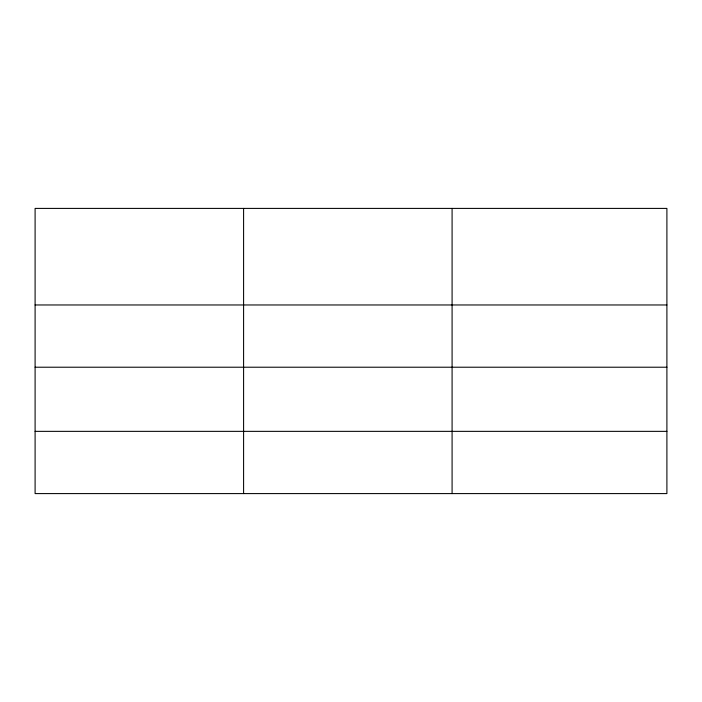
<?xml version="1.0" encoding="UTF-8"?>
<svg xmlns="http://www.w3.org/2000/svg" width="702" height="702" viewBox="0 0 702 702"><rect width="100%" height="100%" fill="white"/><g stroke="black" fill="none" stroke-linecap="round" stroke-linejoin="round"><path stroke-width="1.05" d="M666.9 367.216L666.9 208.406L35.1 208.406L35.1 493.594L666.9 493.594L666.9 367.216L35.1 367.216M35.1 304.966L666.9 304.966M35.1 431.353L666.9 431.353M452.088 208.406L452.088 493.594M243.594 208.406L243.594 493.594"/></g></svg>
